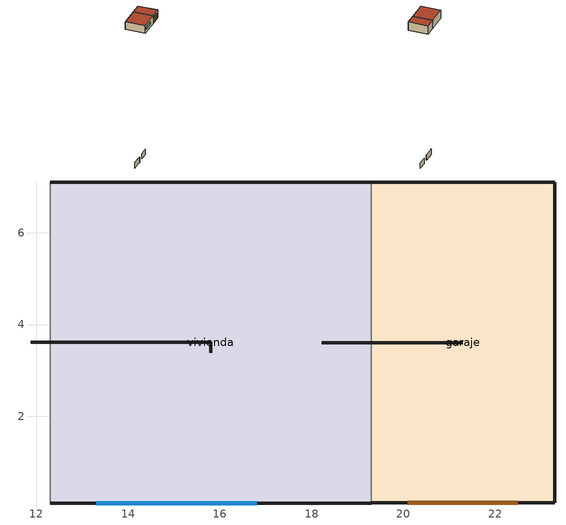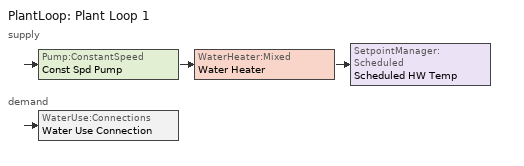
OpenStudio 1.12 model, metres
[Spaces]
vivienda
 floor ground: 19.3,7.11 19.3,0.11 12.3,0.11 12.3,7.11 z0
 wall outside: 12.3,0.11 19.3,0.11 / 19.3,7.11 12.3,7.11 z0:3
 wall outside (PT_SoleraTerreno_PSI0.28): 15.8,3.61 11.88,3.61 z-52:-50
 wall outside (PT_ForjadoCubierta_PSI0.24): 15.8,3.61 12.44,3.61 z-52:-50
 wall outside (PT_ContornoHuecos_PSI0.05): 15.8,3.61 15.8,3.38 z-52:-50
 wall inside (CTE_Ref_Muro Exterior_zona D): 12.3,7.11 12.3,0.11 z0:3
 wall to garaje: 19.3,0.11 19.3,7.11 z0:3
 window (CTE_Ref_Huecos_zona D): 13.3,0.11 16.8,0.11 z1.1:2.1
 roof outside: 19.3,0.11 19.3,7.11 12.3,7.11 12.3,0.11 z3
garaje
 floor ground: 23.3,7.11 23.3,0.11 19.3,0.11 19.3,7.11 z0
 wall outside: 19.3,0.11 23.3,0.11 23.3,7.11 19.3,7.11 z0:3
 wall outside (PT_SoleraTerreno_PSI0.28): 21.3,3.61 18.22,3.61 z-52:-50
 wall outside (PT_ForjadoCubierta_PSI0.24): 21.3,3.61 18.66,3.61 z-52:-50
 door (CTE_Ref_Huecos_zona D): 20.1,0.11 22.5,0.11 z0:2.1
 roof outside: 23.3,0.11 23.3,7.11 19.3,7.11 19.3,0.11 z3
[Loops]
PlantLoop 'Plant Loop 1'
 supply: Pump:ConstantSpeed 'Const Spd Pump' > WaterHeater:Mixed 'Water Heater' > SetpointManager:Scheduled 'Scheduled HW Temp'
 demand: WaterUse:Connections 'Water Use Connection'
[Site]
D3_peninsula: Latitude {deg}=40.68; Longitude {deg}=-4.13; Time Zone {hr}=1; Elevation {m}=667; Terrain=City
[Building]
CTE_Res_PLANTILLA: North Axis {deg}=0
[ClimateZones]
Climate Zone Institution Name 1=ASHRAE; Climate Zone Document Name 1=ANSI/ASHRAE Standard 169; Climate Zone Document Year 1=2006; Climate Zone Institution Name 2=CEC; Climate Zone Document Name 2=California Climate Zone Descriptions; Climate Zone Document Year 2=1995
[SizingPeriod:DesignDay] Barometric Pressure {Pa}=100965; Wind Speed {m/s}=2.8; Wind Direction {deg}=0; Rain Indicator=0; Snow Indicator=0; Day of Month=15; Humidity Indicating Type=DewPoint; Dry-Bulb Temperature Range Modifier Type=DefaultMultipliers; Solar Model Indicator=ASHRAEClearSky
Name | Maximum Dry-Bulb Temperature {C} | Daily Dry-Bulb Temperature Range {deltaC} | Humidity Indicating Conditions at Maximum Dry-Bulb | Sky Clearness | Month | Day Type | Daylight Saving Time Indicator
Summer 99.6% Dry Bulb Temperature | 34.1 | 12.6 | 10.7 | 1 | 7 | SummerDesignDay | 1
Winter 0.4% Dry Bulb Temperature | 6.7 | 9.8 | -4.9 | 0 | 1 | WinterDesignDay | 0
[DefaultConstructionSet]
CTE_EdificioReferencia_zonaD: Default Exterior Surface Constructions=Default Surface Constructions 10; Default Interior Surface Constructions=Default Surface Constructions 11; Default Ground Contact Surface Constructions=Default Surface Constructions 12; Default Exterior SubSurface Constructions=Default Sub Surface Constructions 7; Default Interior SubSurface Constructions=Default Sub Surface Constructions 8; Interior Partition Construction=CTE_Ref_Partición interior
[DefaultSurfaceConstructions]
Name | Floor Construction | Wall Construction | Roof Ceiling Construction
Default Surface Constructions 10 | CTE_Ref_Suelo_zona D | CTE_Ref_Muro Exterior_zona D | CTE_Ref_Cubierta_zona D
Default Surface Constructions 11 | CTE_Ref_Forjado interior_Suelo | CTE_Ref_Partición interior | CTE_Ref_Forjado interior_Techo
Default Surface Constructions 12 | CTE_Ref_Suelo_zona D
[DefaultSubSurfaceConstructions]
Name | Fixed Window Construction | Operable Window Construction | Door Construction | Glass Door Construction | Overhead Door Construction | Skylight Construction
Default Sub Surface Constructions 7 | CTE_Ref_Huecos_zona D | CTE_Ref_Huecos_zona D | CTE_Ref_Huecos_zona D | CTE_Ref_Huecos_zona D | CTE_Ref_Huecos_zona D | CTE_Ref_Huecos_zona D
Default Sub Surface Constructions 8
[Material] Thermal Absorptance=0.6; Solar Absorptance=0.6; Visible Absorptance=0.6
Name | Roughness | Thickness {m} | Conductivity {W/m-K} | Density {kg/m3} | Specific Heat {J/kg-K}
0_Mobiliario_Residencial | MediumRough | 0.999998 | 1.00001 | 45 | 1200
Losa maciza de hormigón [d 2500 / h 200 mm] | Rough | 0.2 | 2.5 | 2500 | 1000
CTE_Ref_Plaqueta o baldosa cerámica | Rough | 0.015 | 1 | 2000 | 800
CTE_Ref_Hormigón con áridos ligeros [1600 < d < 1800] | Rough | 0.07 | 1.15 | 1700 | 1000
CTE_Ref_Mortero de cemento o cal para albañilería y para revoco o enlucido [1800 < d < 2000] | Rough | 0.015 | 1.3 | 1900 | 1000
CTE_Ref_Fábrica de ladrillo cerámico perforado de medio pie [80 mm < G <= 100 mm] | Rough | 0.115 | 0.5 | 900 | 1000
CTE_Ref_Fábrica de tabique cerámico de LH sencillo [40 mm < e < 60 mm] | Rough | 0.04 | 0.4 | 920 | 1000
CTE_Ref_Enlucido de yeso [1000 < d < 1300] | Rough | 0.015 | 0.57 | 1100 | 1000
CTE_Ref_FU entrevigado cerámico [h 250 mm] | Rough | 0.25 | 1.67 | 1660 | 1000
[WindowMaterial:SimpleGlazingSystem]
CTE_Ref_Vidrio_zona D_1.31: U-Factor {W/m2-K}=1.31; Solar Heat Gain Coefficient=0.75
[WindowMaterial:Shade]
CTE_Sombra_estacional_ventana: Solar Transmittance=0.7; Solar Reflectance=0.1; Visible Transmittance=0.7; Visible Reflectance=0.1; Thermal Hemispherical Emissivity=0.15; Thermal Transmittance=0.7; Thickness {m}=0.000999998; Conductivity {W/m-K}=0.1; Shade to Glass Distance {m}=0.05; Airflow Permeability=0.7
[Material:NoMass] Roughness=Smooth
Name | Thermal Resistance {m2-K/W} | Thermal Absorptance | Solar Absorptance | Visible Absorptance
Material Aislamiento Referencia Zona D_Cubiertas | 2.224 | 0.6 | 0.6 | 0.6
Material Aislamiento Referencia Zona D_Muros | 0.977 | 0.6 | 0.6 | 0.6
Material Aislamiento Referencia Zona D_Suelos | 1.764 | 0.6 | 0.6 | 0.6
materialPT; materialPT 2; materialPT 4 | 1 | 0.9 | 0.7 | 0.7
[Construction]
CTE_Ref_Cubierta_zona D: CTE_Ref_Plaqueta o baldosa cerámica, CTE_Ref_Mortero de cemento o cal para albañilería y para revoco o enlucido [1800 < d < 2000], Material Aislamiento Referencia Zona D_Cubiertas, CTE_Ref_Hormigón con áridos ligeros [1600 < d < 1800], CTE_Ref_FU entrevigado cerámico [h 250 mm]
CTE_Ref_Muro Exterior_zona D: CTE_Ref_Mortero de cemento o cal para albañilería y para revoco o enlucido [1800 < d < 2000], CTE_Ref_Fábrica de ladrillo cerámico perforado de medio pie [80 mm < G <= 100 mm], Material Aislamiento Referencia Zona D_Muros, CTE_Ref_Fábrica de tabique cerámico de LH sencillo [40 mm < e < 60 mm], CTE_Ref_Enlucido de yeso [1000 < d < 1300]
CTE_Ref_Suelo_zona D: Losa maciza de hormigón [d 2500 / h 200 mm], Material Aislamiento Referencia Zona D_Suelos, CTE_Ref_Mortero de cemento o cal para albañilería y para revoco o enlucido [1800 < d < 2000], CTE_Ref_Plaqueta o baldosa cerámica
CTE_Ref_Forjado interior_Techo: CTE_Ref_Plaqueta o baldosa cerámica, CTE_Ref_Mortero de cemento o cal para albañilería y para revoco o enlucido [1800 < d < 2000], CTE_Ref_FU entrevigado cerámico [h 250 mm]
CTE_Ref_Partición interior: CTE_Ref_Enlucido de yeso [1000 < d < 1300], CTE_Ref_Fábrica de tabique cerámico de LH sencillo [40 mm < e < 60 mm], CTE_Ref_Enlucido de yeso [1000 < d < 1300]
CTE_Ref_Huecos_zona D: CTE_Ref_Vidrio_zona D_1.31
CTE_Ref_Huecos_zona D_con_persiana: CTE_Sombra_estacional_ventana, CTE_Ref_Vidrio_zona D_1.31
CTE_Ref_Forjado interior_Suelo: CTE_Ref_FU entrevigado cerámico [h 250 mm], CTE_Ref_Mortero de cemento o cal para albañilería y para revoco o enlucido [1800 < d < 2000], CTE_Ref_Plaqueta o baldosa cerámica
CTE_Res_Mobiliario: 0_Mobiliario_Residencial
PT_ForjadoCubierta_PSI0.24: materialPT
PT_SoleraTerreno_PSI0.28: materialPT 2
PT_ContornoHuecos_PSI0.05: materialPT 4
[People:Definition] Fraction Radiant=0.3
Name | Number of People Calculation Method | Space Floor Area per Person {m2/person} | Number of People {people}
CTER24B_QOCUB | Area/Person | 30
CTE_QNOHABIT | People |  | 0
[ElectricEquipment:Definition]
CTER24B_QEQUB: Design Level Calculation Method=Watts/Area; Watts per Space Floor Area {W/m2}=2.2; Fraction Latent=0; Fraction Radiant=0.7; Fraction Lost=0
[InternalMass:Definition]
CTER24B_QMOB: Construction=CTE_Res_Mobiliario; Design Level Calculation Method=SurfaceArea/Area; Surface Area per Space Floor Area=1
[DesignSpecification:OutdoorAir]
CTER24B_DVEN: Outdoor Air Method=Sum; Outdoor Air Flow per Person {m3/s-person}=0; Outdoor Air Flow Air Changes per Hour {1/hr}=1; Outdoor Air Flow Rate Fraction Schedule=CTER24B_HVEN
[WaterUse:Equipment:Definition]
CTER24B_QACS: Peak Flow Rate {m3/s}=3.1e-005; Target Temperature Schedule=CTER24B_ACS_TemperaturaConsumo
[BuildingStory]
Building Story 1: Nominal Z Coordinate {m}=0; Nominal Floor to Floor Height {m}=3.048
[DefaultScheduleSet] People Activity Level Schedule=CTER24B_HACT
Name | Number of People Schedule | Lighting Schedule | Electric Equipment Schedule | Infiltration Schedule
CTE_AR24B | CTER24B_HOCU | CTER24B_HILU | CTER24B_HEQU | CTER24B_HINF
CTE_NOHABITA | CTE_HNOHABIT |  |  | CTE_SiempreOn
[Lights:Definition]
CTER24B_QILUB: Design Level Calculation Method=Watts/Area; Watts per Space Floor Area {W/m2}=2.2; Fraction Radiant=0.8
[SpaceType]
Name | Default Schedule Set | Design Specification Outdoor Air Object
CTE_AR24B | CTE_AR24B
CTE_NOHABITABLE | CTE_NOHABITA | CTER24B_DVEN
[People]
Name | People Definition | Space or SpaceType
People 1 | CTER24B_QOCUB | CTE_AR24B
People 14 | CTE_QNOHABIT | CTE_NOHABITABLE
[Lights]
Lights 1: Lights Definition=CTER24B_QILUB; Space or SpaceType=CTE_AR24B
[ElectricEquipment]
Electric Equipment 1: Electric Equipment Definition=CTER24B_QEQUB; Space or SpaceType=CTE_AR24B
[InternalMass]
Internal Mass 1: Internal Mass Definition=CTER24B_QMOB; Space or SpaceType=CTE_AR24B
[ShadingControl]
sombra estacional_verano: Shading Type=ExteriorShade; Construction with Shading=CTE_Ref_Huecos_zona D_con_persiana; Shading Device Material=CTE_Sombra_estacional_ventana; Shading Control Type=OnIfScheduleAllows; Schedule=CTER24B_SombraEstacional; Shading Control Is Scheduled=Yes
[ThermostatSetpoint:DualSetpoint]
Thermostat Setpoint Dual Setpoint 2: Heating Setpoint Temperature Schedule=CTER24B_TCAL; Cooling Setpoint Temperature Schedule=CTER24B_TREF
[Space] Default Construction Set=CTE_EdificioReferencia_zonaD; Building Story=Building Story 1
Name | Space Type | Default Schedule Set | Thermal Zone | Part of Total Floor Area
vivienda | CTE_AR24B | CTE_AR24B | vivienda
garaje | CTE_NOHABITABLE | CTE_NOHABITA | garaje | No
[ThermalZone]
Name | Thermostat | Use Ideal Air Loads
vivienda | Thermostat Setpoint Dual Setpoint 2 | Yes
garaje |  | No
[Sizing:Zone] Zone Cooling Design Supply Air Temperature Input Method=SupplyAirTemperature; Zone Cooling Design Supply Air Temperature {C}=14; Zone Cooling Design Supply Air Temperature Difference {deltaC}=11.11; Zone Heating Design Supply Air Temperature Input Method=SupplyAirTemperature; Zone Heating Design Supply Air Temperature {C}=40; Zone Heating Design Supply Air Temperature Difference {deltaC}=11.11; Zone Cooling Design Supply Air Humidity Ratio {kg-H2O/kg-air}=0.0085; Zone Heating Design Supply Air Humidity Ratio {kg-H2O/kg-air}=0.008; Cooling Design Air Flow Method=DesignDay; Heating Design Air Flow Method=DesignDay; Account for Dedicated Outdoor Air System=No; Dedicated Outdoor Air System Control Strategy=NeutralSupplyAir; Dedicated Outdoor Air Low Setpoint Temperature for Design {C}=autosize; Dedicated Outdoor Air High Setpoint Temperature for Design {C}=autosize
vivienda; garaje
[Zone equipment]
vivienda: HVNOC_vivienda_Zone Ventilation Design Flow Rate NOCTURNO, HVEN_vivienda_Zone Ventilation Design Flow Rate NORMAL
[WaterUse:Equipment] Water Use Equipment Definition=CTER24B_QACS; Space=vivienda; Flow Rate Fraction Schedule=CTER24B_ACS_Demanda
Water Fixture; ACS_vivienda
[PlantLoop]
Plant Loop 1: Plant Loop Volume {m3}=Autocalculate; Load Distribution Scheme=Optimal
[Sizing:Plant]
Plant Loop 1: Loop Type=Heating; Design Loop Exit Temperature {C}=82; Loop Design Temperature Difference {deltaC}=11; Sizing Option=NonCoincident; Zone Timesteps in Averaging Window=1; Coincident Sizing Factor Mode=None
[WaterHeater:Mixed]
Water Heater: Tank Volume {m3}=10; Setpoint Temperature Schedule=CTER24B_ACS_TemperaturaProduccion; Deadband Temperature Difference {deltaC}=2; Maximum Temperature Limit {C}=82.22; Heater Control Type=Cycle; Heater Maximum Capacity {W}=1000000; Heater Fuel Type=DistrictHeating; Heater Thermal Efficiency=1; Off Cycle Parasitic Fuel Consumption Rate {W}=0; Off Cycle Parasitic Fuel Type=DistrictHeating; Off Cycle Parasitic Heat Fraction to Tank=0; On Cycle Parasitic Fuel Type=DistrictHeating; Ambient Temperature Indicator=Schedule; Ambient Temperature Schedule=CTER24B_ACS_TemperaturaAmbiente; Off Cycle Loss Coefficient to Ambient Temperature {W/K}=0; On Cycle Loss Coefficient to Ambient Temperature {W/K}=0; Use Flow Rate Fraction Schedule=CTE_SiempreOn; Cold Water Supply Temperature Schedule=CTE_ACS_Temperatura_agua_fria; Use Side Effectiveness=1; Source Side Effectiveness=1; Use Side Design Flow Rate {m3/s}=autosize; Source Side Design Flow Rate {m3/s}=autosize; Indirect Water Heating Recovery Time {hr}=1.5
[Pump:ConstantSpeed]
Const Spd Pump: Rated Flow Rate {m3/s}=autosize; Rated Pump Head {Pa}=179352; Rated Power Consumption {W}=autosize; Motor Efficiency=0.9; Fraction of Motor Inefficiencies to Fluid Stream=0; Pump Control Type=Intermittent
[SetpointManager:Scheduled]
Scheduled HW Temp: Control Variable=Temperature; Schedule=CTER24B_ACS_TemperaturaProduccion
[WaterUse:Connections]
Water Use Connection: Water Use Equipment Name 1=ACS_vivienda
[ZoneVentilation:DesignFlowRate] Design Flow Rate Calculation Method=AirChanges/Hour; Design Flow Rate {m3/s}=0; Flow Rate per Zone Floor Area {m3/s-m2}=0; Flow Rate per Person {m3/s-person}=0; Constant Term Coefficient=1; Temperature Term Coefficient=0; Velocity Term Coefficient=0; Velocity Squared Term Coefficient=0; Minimum Indoor Temperature {C}=-100; Maximum Indoor Temperature {C}=100; Delta Temperature {deltaC}=-100; Minimum Outdoor Temperature {C}=-100; Maximum Outdoor Temperature {C}=100; Maximum Wind Speed {m/s}=40
Name | Schedule | Air Changes per Hour {1/hr} | Ventilation Type | Fan Pressure Rise {Pa} | Fan Total Efficiency
HVNOC_vivienda_Zone Ventilation Design Flow Rate NOCTURNO | CTER24B_HVNOC | 3.37 | Natural | 0 | 1
HVEN_vivienda_Zone Ventilation Design Flow Rate NORMAL | CTER24B_HVEN | 0.63 | Exhaust | 1250 | 0.5
[SpaceInfiltration:EffectiveLeakageArea] Stack Coefficient=0.00029; Wind Coefficient=0.000231
Name | Space or SpaceType | Schedule | Effective Air Leakage Area {cm2}
CTE_ELA_#{ space.name } | vivienda | CTER24B_HINF | 238.659
CTE_ELA_#{ space.name } 1 | garaje | CTE_SiempreOn | 218.984
[Schedule:Ruleset]
CTE_SiempreOn: Default Day Schedule=Schedule Day 9
CTER24B_TCAL: Default Day Schedule=Schedule Day 10
CTER24B_TREF: Default Day Schedule=Schedule Day 14
CTER24B_SombraEstacional: Default Day Schedule=Schedule Day 23
CTER24B_ACS_Demanda: Default Day Schedule=Schedule Day 32
CTER24B_ACS_TemperaturaConsumo: Default Day Schedule=Schedule Day 76
CTER24B_ACS_TemperaturaAmbiente: Default Day Schedule=Water Heater Ambient Temperature Default
CTER24B_ACS_TemperaturaProduccion: Default Day Schedule=Hot Water Temperature Default; Summer Design Day Schedule=Hot Water Temperature Summer Design Day; Winter Design Day Schedule=Hot Water Temperature Winter Design Day
CTER24B_HACT: Default Day Schedule=Schedule Day 75
CTER24B_HEQU: Default Day Schedule=Schedule Day 6
CTER24B_HILU: Default Day Schedule=Schedule Day 5
CTER24B_HOCU: Default Day Schedule=Schedule Day 2
CTER24B_HINF: Default Day Schedule=Schedule Day 18
CTE_HNOHABIT: Default Day Schedule=Schedule Day 42
CTER24B_HVEN: Default Day Schedule=Schedule Day 113
CTER24B_HVNOC: Default Day Schedule=Schedule Day 114
CTE_ACS_Temperatura_agua_fria: Default Day Schedule=Water Heater Ambient Temperature Default 2
[Schedule:Day]
Schedule Day 9; Schedule Day 25; Schedule Day 3; Schedule Day 18; Schedule Day 113; Schedule Day 114; Schedule Day 116: 24, 0, 1
Schedule Day 10; Schedule Day 14: 24, 0, 23.5
Schedule Day 11; Schedule Day 13: 7, 0, 17, 23, 0, 20, 24, 0, 17
Schedule Day 12: 24, 0, -50
Schedule Day 15; Schedule Day 17: 24, 0, 99
Schedule Day 16: 7, 0, 27, 15, 0, 99, 23, 0, 25, 24, 0, 27
Schedule Day 23; Schedule Day 5; Schedule Day 2: 24, 0, 0.3
Schedule Day 24; Schedule Day 26; Schedule Day 42; Schedule Day 115; Schedule Day 117: 24, 0, 0
Schedule Day 32: 1, 0, 0.12, 2, 0, 0.05, 3, 0, 0.04, 5, 0, 0.02, 6, 0, 0.06, 7, 0, 0.27, 8, 0, 1, 9, 0, 0.7, 10, 0, 0.75, 11, 0, 0.62, 12, 0, 0.56, 14, 0, 0.48, 15, 0, 0.41, 16, 0, 0.33, 17, 0, 0.39, 18, 0, 0.38, 19, 0, 0.52, 20, 0, 0.7, 21, 0, 0.57, 22, 0, 0.63, 23, 0, 0.48, 24, 0, 0.52
Schedule Day 76: 24, 0, 60
Water Heater Ambient Temperature Default; Water Heater Ambient Temperature Default 2: 24, 0, 22
Hot Water Temperature Default; Hot Water Temperature Summer Design Day; Hot Water Temperature Winter Design Day: 24, 0, 67
Schedule Day 75: 24, 0, 70
Schedule Day 6; Schedule Day 7: 7, 0, 0.2, 23, 0, 0.6, 24, 0, 1
Schedule Day 4: 7, 0, 1, 15, 0, 0.25, 23, 0, 0.5, 24, 0, 1
dia_enero; dia_febrero; dia_diciembre: 24, 0, 7.5974
dia_marzo; dia_noviembre: 24, 0, 9.5974
dia_abril: 24, 0, 11.7987
dia_mayo: 24, 0, 13.7987
dia_junio; dia_septiembre: 24, 0, 16.7987
dia_julio: 24, 0, 19.7987
dia_agosto: 24, 0, 18.7987
dia_octubre: 24, 0, 12.5974
[Schedule:Rule]
Name | Schedule Ruleset | Rule Order | Day Schedule | Apply Sunday | Apply Monday | Apply Tuesday | Apply Wednesday | Apply Thursday | Apply Friday | Apply Saturday | Date Specification Type | Start Month | Start Day | End Month | End Day
Schedule Rule 3 | CTER24B_TCAL | 2 | Schedule Day 11 | Yes | Yes | Yes | Yes | Yes | Yes | Yes | DateRange | 10 | 1 | 12 | 31
Schedule Rule 5 | CTER24B_TCAL | 1 | Schedule Day 12 | Yes | Yes | Yes | Yes | Yes | Yes | Yes | DateRange | 6 | 1 | 9 | 30
Schedule Rule 6 | CTER24B_TCAL | 0 | Schedule Day 13 | Yes | Yes | Yes | Yes | Yes | Yes | Yes | DateRange | 1 | 1 | 5 | 31
Schedule Rule 7 | CTER24B_TREF | 2 | Schedule Day 15 | Yes | Yes | Yes | Yes | Yes | Yes | Yes | DateRange | 10 | 1 | 12 | 31
Schedule Rule 8 | CTER24B_TREF | 1 | Schedule Day 16 | Yes | Yes | Yes | Yes | Yes | Yes | Yes | DateRange | 6 | 1 | 9 | 30
Schedule Rule 9 | CTER24B_TREF | 0 | Schedule Day 17 | Yes | Yes | Yes | Yes | Yes | Yes | Yes | DateRange | 1 | 1 | 5 | 31
Schedule Rule 13 | CTER24B_SombraEstacional | 2 | Schedule Day 24 | Yes | Yes | Yes | Yes | Yes | Yes | Yes | DateRange | 10 | 1 | 12 | 31
Schedule Rule 14 | CTER24B_SombraEstacional | 1 | Schedule Day 25 | Yes | Yes | Yes | Yes | Yes | Yes | Yes | DateRange | 6 | 1 | 9 | 30
Schedule Rule 15 | CTER24B_SombraEstacional | 0 | Schedule Day 26 | Yes | Yes | Yes | Yes | Yes | Yes | Yes | DateRange | 1 | 1 | 5 | 31
Schedule Rule 4 | CTER24B_HILU | 0 | Schedule Day 7 | Yes | Yes | Yes | Yes | Yes | Yes | Yes
Schedule Rule 2 | CTER24B_HOCU | 0 | Schedule Day 4 |  | Yes | Yes | Yes | Yes | Yes
Schedule Rule 1 | CTER24B_HOCU | 1 | Schedule Day 3 | Yes |  |  |  |  |  | Yes
Schedule Rule 70 | CTER24B_HVNOC | 0 | Schedule Day 115 | Yes | Yes | Yes | Yes | Yes | Yes | Yes | DateRange | 1 | 1 | 5 | 31
Schedule Rule 71 | CTER24B_HVNOC | 1 | Schedule Day 116 | Yes | Yes | Yes | Yes | Yes | Yes | Yes | DateRange | 6 | 1 | 9 | 30
Schedule Rule 72 | CTER24B_HVNOC | 2 | Schedule Day 117 | Yes | Yes | Yes | Yes | Yes | Yes | Yes | DateRange | 10 | 1 | 12 | 31
enero | CTE_ACS_Temperatura_agua_fria | 0 | dia_enero | Yes | Yes | Yes | Yes | Yes | Yes | Yes | DateRange | 1 | 1 | 1 | 31
febrero | CTE_ACS_Temperatura_agua_fria | 1 | dia_febrero | Yes | Yes | Yes | Yes | Yes | Yes | Yes | DateRange | 2 | 1 | 2 | 28
marzo | CTE_ACS_Temperatura_agua_fria | 2 | dia_marzo | Yes | Yes | Yes | Yes | Yes | Yes | Yes | DateRange | 3 | 1 | 3 | 31
abril | CTE_ACS_Temperatura_agua_fria | 3 | dia_abril | Yes | Yes | Yes | Yes | Yes | Yes | Yes | DateRange | 4 | 1 | 4 | 30
mayo | CTE_ACS_Temperatura_agua_fria | 4 | dia_mayo | Yes | Yes | Yes | Yes | Yes | Yes | Yes | DateRange | 5 | 1 | 5 | 31
junio | CTE_ACS_Temperatura_agua_fria | 5 | dia_junio | Yes | Yes | Yes | Yes | Yes | Yes | Yes | DateRange | 6 | 1 | 6 | 30
julio | CTE_ACS_Temperatura_agua_fria | 6 | dia_julio | Yes | Yes | Yes | Yes | Yes | Yes | Yes | DateRange | 7 | 1 | 7 | 31
agosto | CTE_ACS_Temperatura_agua_fria | 7 | dia_agosto | Yes | Yes | Yes | Yes | Yes | Yes | Yes | DateRange | 8 | 1 | 8 | 31
septiembre | CTE_ACS_Temperatura_agua_fria | 8 | dia_septiembre | Yes | Yes | Yes | Yes | Yes | Yes | Yes | DateRange | 9 | 1 | 9 | 30
octubre | CTE_ACS_Temperatura_agua_fria | 9 | dia_octubre | Yes | Yes | Yes | Yes | Yes | Yes | Yes | DateRange | 10 | 1 | 10 | 31
noviembre | CTE_ACS_Temperatura_agua_fria | 10 | dia_noviembre | Yes | Yes | Yes | Yes | Yes | Yes | Yes | DateRange | 11 | 1 | 11 | 30
diciembre | CTE_ACS_Temperatura_agua_fria | 11 | dia_diciembre | Yes | Yes | Yes | Yes | Yes | Yes | Yes | DateRange | 12 | 1 | 12 | 31
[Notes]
{"CTE_Altitud":"650","CTE_Coef_stack":"0.00029","CTE_Coef_wind":"0.000231","CTE_Design_flow_rate":"0.63","CTE_Fan_ntot":"0.5","CTE_Fan_sfp":"2.5","CTE_Heat_recovery":"0","CTE_Permeabilidad_ventanas":"Clase 2","CTE_Provincia":"Madrid","CTE_Psi_contorno_huecos":"0.05","CTE_Psi_forjado_cubierta":"0.24","CTE_Psi_forjado_exterior":"0.23","CTE_Psi_frente_forjado":"0.1","CTE_Psi_solera_terreno":"0.28","CTE_Tipo_edificio":"Nuevo","CTE_Uso_edificio":"Residencial"}
